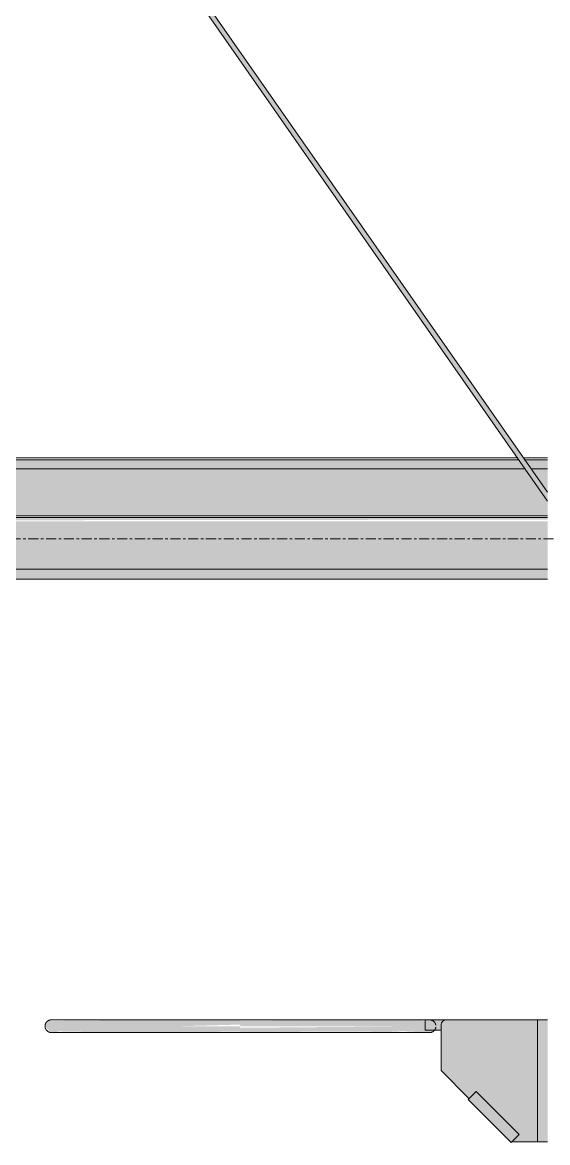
# Model space of a CAD drawing. Header units: inches. Extents: x -54868 to -186, y -265 to 853.
# Drawn here: x -15916.6 to -15890.7, y 114.3 to 169.4 of the extents above; entities that cross this region are included whole.
import ezdxf

# ---------------------------------------------------------------- set-up
doc = ezdxf.new("R2010")
doc.units = ezdxf.units.IN
doc.header["$MEASUREMENT"] = 0
doc.linetypes.add('Grid Line 1_2_', pattern=[0.875, 0.5, -0.125, 0.125, -0.125])
for name, color, linetype, lineweight in [('A-FLOR-LEVL', 51, 'Continuous', 9), ('Q-SPCQ', 91, 'Continuous', 9), ('S-BEAM', 12, 'Continuous', 9)]:
    doc.layers.add(name, color=color, linetype=linetype, lineweight=lineweight)

# ---------------------------------------------------------------- blocks, each defined once
blk = doc.blocks.new('Girt_Z - 8_D-V96-Section 1')
at = {"layer": 'S-BEAM'}
h = blk.add_hatch(color=256, dxfattribs=at)
h.paths.add_polyline_path([(22329.291, 147.449), (22329.258, 147.898), (22210.11, 147.898), (22209.876, 147.449), (22319.692, 147.449)], flags=0)
h.paths.add_polyline_path([(22112.783, 147.449), (22178.941, 147.449), (22178.627, 147.898), (22112.783, 147.898)], flags=0)
h.paths.add_polyline_path([(22179.245, 147.449), (22180.053, 147.449), (22180.053, 147.898), (22178.932, 147.898)], flags=0)
h.paths.add_polyline_path([(22182.303, 147.449), (22185.74, 147.449), (22185.74, 147.898), (22182.303, 147.898)], flags=0)
h.paths.add_polyline_path([(22203.572, 147.449), (22207.762, 147.449), (22207.996, 147.898), (22200.99, 147.898), (22200.99, 147.449), (22203.489, 147.449)], flags=0)
h.paths.add_polyline_path([(22189.678, 147.449), (22190.365, 147.449), (22190.365, 147.898), (22189.678, 147.898)], flags=0)
h.paths.add_polyline_path([(22189.649, 147.449), (22189.651, 147.449), (22189.662, 147.898)], flags=0)
h.paths.add_polyline_path([(22196.99, 147.449), (22199.115, 147.449), (22199.115, 147.898), (22196.99, 147.898)], flags=0)
h = blk.add_hatch(color=256, dxfattribs=at)
h.paths.add_polyline_path([(22112.783, 145.129), (22180.053, 145.129), (22180.053, 145.856), (22178.941, 147.449), (22112.783, 147.449)], flags=0)
h.paths.add_polyline_path([(22329.46, 145.129), (22329.291, 147.449), (22209.876, 147.449), (22208.667, 145.129), (22319.692, 145.129)], flags=0)
h.paths.add_polyline_path([(22182.303, 145.129), (22185.74, 145.129), (22185.74, 147.449), (22182.303, 147.449), (22182.303, 146.777)], flags=0)
h.paths.add_polyline_path([(22187.24, 145.129), (22187.678, 145.129), (22187.615, 147.188), (22187.24, 147.188), (22187.24, 146.777)], flags=0)
h.paths.add_polyline_path([(22189.553, 145.129), (22190.365, 145.129), (22190.365, 147.449), (22189.678, 147.449), (22189.615, 147.188), (22189.553, 147.188), (22189.553, 146.777)], flags=0)
h.paths.add_polyline_path([(22206.553, 145.129), (22207.762, 147.449), (22200.99, 147.449), (22200.99, 145.129), (22203.572, 145.129)], flags=0)
h.paths.add_polyline_path([(22196.99, 145.129), (22199.115, 145.129), (22199.115, 147.449), (22196.99, 147.449), (22196.99, 146.777)], flags=0)
h.paths.add_polyline_path([(22180.053, 146.292), (22180.053, 147.449), (22179.245, 147.449)], flags=0)
h = blk.add_hatch(color=256, dxfattribs=at)
h.paths.add_polyline_path([(22112.783, 144.867), (22180.053, 144.946), (22180.053, 145.055), (22112.783, 145.015), (22112.783, 144.941)], flags=0)
h.paths.add_polyline_path([(22200.99, 144.867), (22206.459, 144.948), (22206.515, 145.055), (22200.99, 145.02), (22200.99, 144.948)], flags=0)
h.paths.add_polyline_path([(22329.479, 144.867), (22329.466, 145.055), (22208.611, 145.021), (22208.531, 144.867), (22319.692, 144.867)], flags=0)
h.paths.add_polyline_path([(22182.303, 144.867), (22185.74, 144.947), (22185.74, 145.055), (22182.303, 145.019), (22182.303, 144.946)], flags=0)
h.paths.add_polyline_path([(22187.24, 144.867), (22187.678, 144.947), (22187.678, 145.055), (22187.24, 145.019), (22187.24, 144.947)], flags=0)
h.paths.add_polyline_path([(22189.553, 144.867), (22190.365, 144.947), (22190.365, 145.055), (22189.553, 145.019), (22189.553, 144.947)], flags=0)
h.paths.add_polyline_path([(22199.115, 144.867), (22199.115, 145.055), (22196.99, 145.02), (22196.99, 144.867)], flags=0)
h = blk.add_hatch(color=256, dxfattribs=at)
h.paths.add_polyline_path([(22201.267, 142.5), (22205.184, 142.5), (22206.417, 144.867), (22200.99, 144.867), (22200.99, 142.5)], flags=0)
h.paths.add_polyline_path([(22123.8, 142.5), (22180.053, 142.5), (22180.053, 144.867), (22112.783, 144.867), (22112.783, 142.5)], flags=0)
h.paths.add_polyline_path([(22329.652, 142.5), (22329.479, 144.867), (22208.531, 144.867), (22207.298, 142.5), (22319.692, 142.5)], flags=0)
h.paths.add_polyline_path([(22182.7, 142.5), (22185.74, 142.5), (22185.74, 144.867), (22182.303, 144.867), (22182.303, 143.069), (22182.591, 142.656)], flags=0)
h.paths.add_polyline_path([(22187.24, 142.5), (22187.678, 142.5), (22187.678, 144.867), (22187.24, 144.867), (22187.24, 144.688)], flags=0)
h.paths.add_polyline_path([(22189.553, 142.5), (22190.365, 142.5), (22190.365, 144.867), (22189.553, 144.867)], flags=0)
h.paths.add_polyline_path([(22196.99, 142.5), (22199.115, 142.5), (22199.115, 144.867), (22196.99, 144.867)], flags=0)
h = blk.add_hatch(color=256, dxfattribs=at)
h.paths.add_polyline_path([(22329.687, 142.018), (22329.652, 142.5), (22207.298, 142.5), (22207.047, 142.018), (22319.692, 142.018)], flags=0)
h.paths.add_polyline_path([(22123.8, 142.018), (22180.053, 142.018), (22180.053, 142.5), (22112.783, 142.5), (22112.783, 142.018)], flags=0)
h.paths.add_polyline_path([(22183.036, 142.018), (22185.74, 142.088), (22185.74, 142.5), (22182.7, 142.5), (22182.987, 142.088)], flags=0)
h.paths.add_polyline_path([(22182.303, 142.018), (22182.682, 142.088), (22182.303, 142.5), (22182.303, 142.088)], flags=0)
h.paths.add_polyline_path([(22187.24, 142.018), (22187.678, 142.088), (22187.678, 142.5), (22187.24, 142.5), (22187.24, 142.088)], flags=0)
h.paths.add_polyline_path([(22189.553, 142.018), (22190.365, 142.088), (22190.365, 142.5), (22189.553, 142.5), (22189.553, 142.088)], flags=0)
h.paths.add_polyline_path([(22196.99, 142.018), (22199.115, 142.088), (22199.115, 142.5), (22196.99, 142.5), (22196.99, 142.088)], flags=0)
h.paths.add_polyline_path([(22200.99, 142.018), (22204.969, 142.088), (22205.184, 142.5), (22200.99, 142.5), (22200.99, 142.088)], flags=0)
for p, q in [((22178.589, 147.982), (22112.783, 147.982)), ((22178.647, 147.898), (22112.783, 147.898)), ((22180.053, 147.982), (22178.849, 147.982)), ((22180.053, 147.898), (22178.907, 147.898)), ((22178.961, 147.449), (22112.783, 147.449)), ((22180.053, 147.449), (22179.221, 147.449)), ((22180.053, 145.129), (22112.783, 145.129)), ((22180.053, 145.055), (22112.783, 145.055)), ((22112.783, 142.5), (22180.053, 142.5)), ((22180.053, 142.018), (22112.783, 142.018))]:
    blk.add_line(p, q, dxfattribs=at)
blk = doc.blocks.new('Basketball_Backstop-Performance_Sports_Systems-3103-Ceiling_Hung - 27_-0_ to 27_-11 7_8_-652462-Section 1')
at = {"layer": 'Q-SPCQ'}
h = blk.add_hatch(color=256, dxfattribs=at)
h.paths.add_polyline_path([(22185.74, 137.708), (22185.74, 138.144), (22182.303, 142.955), (22182.303, 142.632), (22182.682, 142.088)], flags=0)
h.paths.add_polyline_path([(22180.053, 145.856), (22180.053, 146.292), (22136.422, 208.69), (22136.284, 208.559), (22176.137, 151.466)], flags=0)
h.paths.add_polyline_path([(22135.343, 209.907), (22135.527, 210.017), (22135.378, 209.967), (22135.34, 209.911)], flags=0)
for points in [[(22162.019, 120), (22164.928, 120.081), (22164.928, 120.302), (22160.752, 120.306), (22155.501, 120.258), (22155.303, 120), (22160.752, 120)], [(22170.929, 120), (22174.031, 120), (22173.979, 120.278), (22173.318, 120.294), (22171.674, 120.312), (22170.062, 120.303), (22164.928, 120.271), (22164.928, 120), (22169.104, 120)], [(22174.334, 119.812), (22174.803, 119.812), (22174.803, 120.062), (22175.053, 120.312), (22174.031, 120.312), (22174.031, 119.812), (22174.311, 119.812)], [(22178.656, 114.312), (22179.553, 114.312), (22179.553, 120.312), (22175.053, 120.312), (22174.803, 120.062), (22174.803, 117.812), (22176.181, 116.434), (22176.535, 116.787), (22178.656, 114.666), (22178.303, 114.312)], [(22179.553, 114.312), (22180.053, 114.312), (22180.053, 120.312), (22179.553, 120.312), (22179.553, 115.5)], [(22155.67, 119.687), (22155.994, 119.741), (22157.692, 119.712), (22159.793, 119.697), (22164.928, 119.729), (22164.928, 120), (22155.303, 120), (22155.544, 119.728)], [(22174.185, 119.688), (22174.355, 119.742), (22174.343, 119.812), (22174.031, 119.854), (22174.031, 120), (22164.928, 119.919), (22164.928, 119.698), (22169.803, 119.739), (22172.217, 119.714), (22172.913, 119.748), (22174.171, 119.689)], [(22178.259, 114.268), (22178.656, 114.666), (22176.535, 116.787), (22176.137, 116.39), (22177.059, 115.468)]]:
    blk.add_hatch(color=256, dxfattribs=at).paths.add_polyline_path(points, flags=0)
for p, q in [((22136.263, 208.589), (22180.053, 145.856)), ((22180.053, 146.292), (22136.474, 208.723)), ((22174.031, 120.312), (22175.053, 120.312)), ((22174.031, 119.812), (22174.031, 120.312)), ((22179.553, 120.312), (22175.053, 120.312)), ((22179.553, 120.312), (22180.053, 120.312)), ((22179.553, 114.312), (22179.553, 120.312)), ((22174.803, 119.812), (22174.031, 119.812)), ((22174.803, 120.062), (22174.803, 117.812)), ((22174.803, 117.812), (22176.181, 116.434)), ((22176.137, 116.39), (22176.535, 116.787)), ((22176.535, 116.787), (22178.656, 114.666)), ((22176.137, 116.39), (22178.259, 114.268)), ((22178.656, 114.666), (22178.259, 114.268)), ((22178.303, 114.312), (22179.553, 114.312)), ((22180.053, 114.312), (22179.553, 114.312))]:
    blk.add_line(p, q, dxfattribs=at)
at = {"layer": 'Q-SPCQ', "flags": 128}
for points in [[(22155.303, 120), (22155.303, 120.012), (22155.304, 120.025), (22155.305, 120.037), (22155.307, 120.05), (22155.309, 120.062), (22155.312, 120.074), (22155.315, 120.086), (22155.319, 120.098), (22155.323, 120.11), (22155.327, 120.122), (22155.333, 120.133), (22155.338, 120.144), (22155.344, 120.155), (22155.351, 120.166), (22155.357, 120.176), (22155.365, 120.187), (22155.372, 120.196), (22155.38, 120.206), (22155.389, 120.215), (22155.398, 120.224), (22155.407, 120.233), (22155.416, 120.241), (22155.426, 120.249), (22155.436, 120.256), (22155.446, 120.263), (22155.457, 120.27), (22155.468, 120.276), (22155.479, 120.281), (22155.491, 120.287), (22155.502, 120.291), (22155.514, 120.296), (22155.526, 120.299), (22155.538, 120.303), (22155.55, 120.306), (22155.562, 120.308), (22155.575, 120.31), (22155.587, 120.311), (22155.599, 120.312), (22155.612, 120.312), (22155.615, 120.312)], [(22164.928, 120.312), (22164.555, 120.312), (22164.184, 120.312), (22163.813, 120.312), (22163.444, 120.312), (22163.078, 120.312), (22162.714, 120.312), (22162.354, 120.312), (22161.998, 120.312), (22161.647, 120.312), (22161.301, 120.312), (22160.961, 120.312), (22160.627, 120.312), (22160.301, 120.312), (22159.981, 120.312), (22159.67, 120.312), (22159.366, 120.312), (22159.072, 120.312), (22158.787, 120.312), (22158.512, 120.312), (22158.247, 120.312), (22157.993, 120.312), (22157.75, 120.312), (22157.519, 120.312), (22157.299, 120.312), (22157.092, 120.312), (22156.897, 120.312), (22156.715, 120.312), (22156.546, 120.312), (22156.39, 120.312), (22156.248, 120.312), (22156.12, 120.312), (22156.006, 120.312), (22155.907, 120.312), (22155.821, 120.312), (22155.751, 120.312), (22155.695, 120.312), (22155.654, 120.312), (22155.627, 120.312), (22155.616, 120.312), (22155.615, 120.312)], [(22155.615, 120.312), (22155.623, 120.312), (22155.645, 120.312), (22155.682, 120.312), (22155.734, 120.312), (22155.801, 120.312), (22155.882, 120.312), (22155.978, 120.312), (22156.088, 120.312), (22156.212, 120.312), (22156.35, 120.312), (22156.502, 120.312), (22156.668, 120.312), (22156.846, 120.312), (22157.038, 120.312), (22157.242, 120.312), (22157.458, 120.312), (22157.687, 120.312), (22157.927, 120.312), (22158.178, 120.312), (22158.44, 120.312), (22158.712, 120.312), (22158.994, 120.312), (22159.286, 120.312), (22159.587, 120.312), (22159.896, 120.312), (22160.214, 120.312), (22160.539, 120.312), (22160.871, 120.312), (22161.209, 120.312), (22161.553, 120.312), (22161.903, 120.312), (22162.258, 120.312), (22162.617, 120.312), (22162.979, 120.312), (22163.345, 120.312), (22163.713, 120.312), (22164.083, 120.312), (22164.455, 120.312), (22164.827, 120.312), (22164.928, 120.312)], [(22164.928, 120.312), (22165.3, 120.312), (22165.672, 120.312), (22166.043, 120.312), (22166.411, 120.312), (22166.778, 120.312), (22167.141, 120.312), (22167.501, 120.312), (22167.857, 120.312), (22168.208, 120.312), (22168.554, 120.312), (22168.894, 120.312), (22169.228, 120.312), (22169.555, 120.312), (22169.874, 120.312), (22170.186, 120.312), (22170.489, 120.312), (22170.783, 120.312), (22171.068, 120.312), (22171.343, 120.312), (22171.608, 120.312), (22171.862, 120.312), (22172.105, 120.312), (22172.337, 120.312), (22172.557, 120.312), (22172.764, 120.312), (22172.959, 120.312), (22173.141, 120.312), (22173.31, 120.312), (22173.466, 120.312), (22173.607, 120.312), (22173.735, 120.312), (22173.849, 120.312), (22173.949, 120.312), (22174.034, 120.312)], [(22174.24, 120.312), (22174.233, 120.312), (22174.211, 120.312), (22174.173, 120.312), (22174.121, 120.312), (22174.055, 120.312), (22173.973, 120.312), (22173.878, 120.312), (22173.768, 120.312), (22173.643, 120.312), (22173.505, 120.312), (22173.353, 120.312), (22173.188, 120.312), (22173.009, 120.312), (22172.818, 120.312), (22172.614, 120.312), (22172.397, 120.312), (22172.169, 120.312), (22171.929, 120.312), (22171.678, 120.312), (22171.416, 120.312), (22171.144, 120.312), (22170.861, 120.312), (22170.57, 120.312), (22170.269, 120.312), (22169.959, 120.312), (22169.642, 120.312), (22169.317, 120.312), (22168.985, 120.312), (22168.647, 120.312), (22168.302, 120.312), (22167.952, 120.312), (22167.598, 120.312), (22167.239, 120.312), (22166.876, 120.312), (22166.511, 120.312), (22166.142, 120.312), (22165.772, 120.312), (22165.401, 120.312), (22165.028, 120.312), (22164.928, 120.312)], [(22174.161, 120.312), (22174.202, 120.312), (22174.228, 120.312), (22174.24, 120.312), (22174.24, 120.312)], [(22174.24, 120.312), (22174.253, 120.312), (22174.265, 120.312), (22174.278, 120.31), (22174.29, 120.309), (22174.302, 120.306), (22174.315, 120.304), (22174.327, 120.3), (22174.339, 120.297), (22174.35, 120.292), (22174.362, 120.288), (22174.373, 120.283), (22174.385, 120.277), (22174.396, 120.271), (22174.406, 120.265), (22174.417, 120.258), (22174.427, 120.251), (22174.437, 120.243), (22174.446, 120.235), (22174.456, 120.227), (22174.464, 120.218), (22174.473, 120.209), (22174.481, 120.199), (22174.489, 120.189), (22174.496, 120.179), (22174.503, 120.169), (22174.51, 120.158), (22174.516, 120.147), (22174.522, 120.136), (22174.527, 120.125), (22174.532, 120.113), (22174.536, 120.101), (22174.54, 120.09), (22174.543, 120.078), (22174.546, 120.065), (22174.548, 120.053)], [(22155.615, 119.687), (22155.603, 119.688), (22155.59, 119.688), (22155.578, 119.69), (22155.566, 119.691), (22155.553, 119.694), (22155.541, 119.696), (22155.529, 119.7), (22155.517, 119.703), (22155.505, 119.708), (22155.494, 119.712), (22155.482, 119.717), (22155.471, 119.723), (22155.46, 119.729), (22155.449, 119.735), (22155.439, 119.742), (22155.429, 119.749), (22155.419, 119.757), (22155.409, 119.765), (22155.4, 119.773), (22155.391, 119.782), (22155.383, 119.791), (22155.374, 119.801), (22155.367, 119.811), (22155.359, 119.821), (22155.352, 119.831), (22155.346, 119.842), (22155.34, 119.853), (22155.334, 119.864), (22155.329, 119.875), (22155.324, 119.887), (22155.32, 119.899), (22155.316, 119.91), (22155.313, 119.922), (22155.31, 119.935), (22155.307, 119.947), (22155.305, 119.959), (22155.304, 119.972), (22155.303, 119.984), (22155.303, 119.997), (22155.303, 120)], [(22174.549, 119.95), (22174.547, 119.938), (22174.544, 119.926), (22174.541, 119.914), (22174.537, 119.902), (22174.533, 119.89), (22174.528, 119.878), (22174.523, 119.867), (22174.517, 119.856), (22174.512, 119.845), (22174.505, 119.834), (22174.498, 119.824), (22174.491, 119.813), (22174.483, 119.804), (22174.475, 119.794), (22174.467, 119.785), (22174.458, 119.776), (22174.449, 119.767), (22174.439, 119.759), (22174.43, 119.751), (22174.42, 119.744), (22174.409, 119.737), (22174.399, 119.73), (22174.388, 119.724), (22174.376, 119.719), (22174.365, 119.713), (22174.354, 119.709), (22174.342, 119.704), (22174.33, 119.701), (22174.318, 119.697), (22174.306, 119.694), (22174.293, 119.692), (22174.281, 119.69), (22174.269, 119.689), (22174.256, 119.688), (22174.244, 119.688), (22174.24, 119.687)], [(22155.821, 119.687), (22155.751, 119.687), (22155.695, 119.687), (22155.654, 119.687), (22155.627, 119.687), (22155.616, 119.687), (22155.615, 119.687)], [(22155.615, 119.687), (22155.623, 119.687), (22155.645, 119.687), (22155.682, 119.687), (22155.734, 119.687), (22155.801, 119.687), (22155.882, 119.687), (22155.978, 119.687), (22156.088, 119.687), (22156.212, 119.687), (22156.35, 119.687), (22156.502, 119.687), (22156.668, 119.687), (22156.846, 119.687), (22157.038, 119.687), (22157.242, 119.687), (22157.458, 119.687), (22157.687, 119.687), (22157.927, 119.687), (22158.178, 119.687), (22158.44, 119.687), (22158.712, 119.687), (22158.994, 119.687), (22159.286, 119.687), (22159.587, 119.687), (22159.896, 119.687), (22160.214, 119.687), (22160.539, 119.687), (22160.871, 119.687), (22161.209, 119.687), (22161.553, 119.687), (22161.903, 119.687), (22162.258, 119.687), (22162.617, 119.687), (22162.979, 119.687), (22163.345, 119.687), (22163.713, 119.687), (22164.083, 119.687), (22164.455, 119.687), (22164.827, 119.687), (22164.928, 119.687)], [(22164.928, 119.687), (22165.3, 119.687), (22165.672, 119.687), (22166.043, 119.687), (22166.411, 119.687), (22166.778, 119.687), (22167.141, 119.687), (22167.501, 119.687), (22167.857, 119.687), (22168.208, 119.687), (22168.554, 119.687), (22168.894, 119.687), (22169.228, 119.687), (22169.555, 119.687), (22169.874, 119.687), (22170.186, 119.687), (22170.489, 119.687), (22170.783, 119.687), (22171.068, 119.687), (22171.343, 119.687), (22171.608, 119.687), (22171.862, 119.687), (22172.105, 119.687), (22172.337, 119.687), (22172.557, 119.687), (22172.764, 119.687), (22172.959, 119.687), (22173.141, 119.687), (22173.31, 119.687), (22173.466, 119.687), (22173.607, 119.687), (22173.735, 119.687), (22173.849, 119.687), (22173.949, 119.687), (22174.034, 119.687), (22174.105, 119.687), (22174.161, 119.687), (22174.202, 119.687), (22174.228, 119.687), (22174.24, 119.687), (22174.24, 119.687)], [(22174.24, 119.687), (22174.233, 119.687), (22174.211, 119.687), (22174.173, 119.687), (22174.121, 119.687), (22174.055, 119.687)]]:
    blk.add_lwpolyline(points, dxfattribs=at)
at = {"layer": 'Q-SPCQ'}
blk.add_arc((22175.053, 120.062), 0.25, 90, 180, dxfattribs=at)

msp = doc.modelspace()

# ---------------------------------------------------------------- linework, layer by layer
at = {"layer": 'A-FLOR-LEVL', "linetype": 'Grid Line 1_2_'}
msp.add_line((-17709.16086, 144), (-14843.39058, 144), dxfattribs=at)

# ---------------------------------------------------------------- block references
at = {"layer": 'Q-SPCQ'}
msp.add_blockref('Basketball_Backstop-Performance_Sports_Systems-3103-Ceiling_Hung - 27_-0_ to 27_-11 7_8_-652462-Section 1', (-38070.76169, 0), dxfattribs=at)
at = {"layer": 'S-BEAM'}
msp.add_blockref('Girt_Z - 8_D-V96-Section 1', (-38070.76169, 0), dxfattribs=at)

doc.saveas('drawing.dxf')
